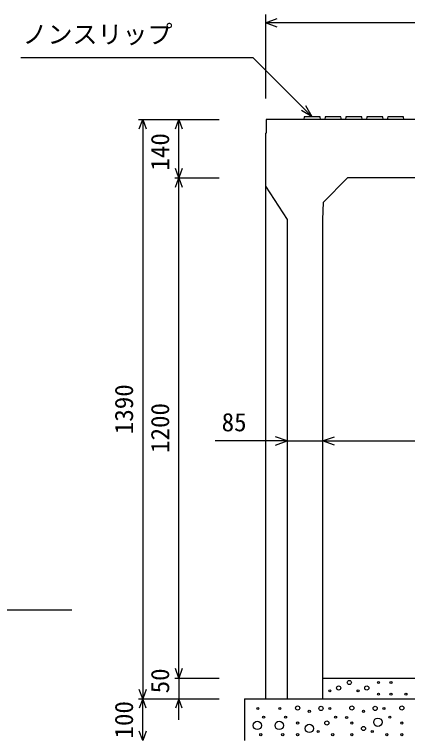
# Model space of a CAD drawing. Units: millimetres, scale not verified. Extents: x -16800 to 16800, y -5940 to 5940.
# Drawn here: x 2842 to 3785, y -1709 to 25 of the extents above; entities that cross this region are included whole.
import ezdxf
from ezdxf.enums import TextEntityAlignment as Align

# ---------------------------------------------------------------- set-up
doc = ezdxf.new("R2010")
doc.units = ezdxf.units.MM
doc.header["$LTSCALE"] = 20
for name, color, linetype, lineweight in [('0-0_DIM', 7, 'Continuous', 25), ('0-2_HATCH', 6, 'Continuous', 25), ('0-5_OUTLINE', 3, 'Continuous', 25)]:
    doc.layers.add(name, color=color, linetype=linetype, lineweight=lineweight)
doc.styles.add('ＭＳ ゴシック', font='')
doc.styles.get('ＭＳ ゴシック').set_extended_font_data('MS Gothic')

msp = doc.modelspace()

# ---------------------------------------------------------------- linework, layer by layer
at = {"layer": '0-0_DIM'}
for p, q in [((3444.28, 25.08), (3444.28, -176.66)), ((4319.28, 5.08), (3444.28, 5.08)), ((2857.68, -77.95), (3414.57, -77.95)), ((3556.78, -220.16), (3414.57, -77.95)), ((3556.78, -220.16), (3530.8, -205.16)), ((3556.78, -220.16), (3541.78, -194.18)), ((3140.08, -226.66), (3333.41, -226.66)), ((3150.08, -226.66), (3150.08, -1616.66)), ((3236.75, -366.66), (3236.75, -226.66)), ((3226.75, -366.66), (3333.41, -366.66)), ((3236.75, -1566.66), (3236.75, -366.66)), ((3496.78, -998.02), (3323.71, -998.02)), ((3496.78, -998.02), (3581.78, -998.02)), ((3581.78, -998.02), (4181.78, -998.02)), ((2332.94, -1403.01), (2979.81, -1403.01)), ((3226.75, -1566.66), (3333.41, -1566.66)), ((3236.75, -1566.66), (3236.75, -1616.66)), ((3140.08, -1616.66), (3333.41, -1616.66)), ((3150.08, -1716.66), (3150.08, -1616.66)), ((3236.75, -1666.66), (3236.75, -1616.66))]:
    msp.add_line(p, q, dxfattribs=at)
for points in [[(3472.51, -5.18), (3444.32, 5.08), (3472.51, 15.34)], [(3141.87, -249.21), (3150.08, -226.66), (3158.29, -249.21)], [(3228.54, -249.21), (3236.75, -226.66), (3244.96, -249.21)], [(3244.96, -344.11), (3236.75, -366.66), (3228.54, -344.11)], [(3228.54, -389.21), (3236.75, -366.66), (3244.96, -389.21)], [(3468.59, -1008.28), (3496.78, -998.02), (3468.59, -987.76)], [(3609.97, -1008.28), (3581.78, -998.02), (3609.97, -987.76)], [(3244.96, -1544.11), (3236.75, -1566.66), (3228.54, -1544.11)], [(3158.29, -1594.11), (3150.08, -1616.66), (3141.87, -1594.11)], [(3158.29, -1639.21), (3150.08, -1616.66), (3141.87, -1639.21)], [(3244.96, -1639.21), (3236.75, -1616.66), (3228.54, -1639.21)], [(3158.29, -1694.11), (3150.08, -1716.66), (3141.87, -1694.11)]]:
    msp.add_lwpolyline(points, dxfattribs=at)
at = {"layer": '0-2_HATCH'}
for p, q in [((3576.78, -226.66), (3575.78, -220.16)), ((3626.78, -226.66), (3625.78, -220.16)), ((3676.78, -226.66), (3675.78, -220.16)), ((3726.78, -226.66), (3725.78, -220.16)), ((3776.78, -226.66), (3775.78, -220.16))]:
    msp.add_line(p, q, dxfattribs=at)
for points in [[(3575.78, -220.16), (3537.78, -220.16), (3536.78, -226.66)], [(3625.78, -220.16), (3587.78, -220.16), (3586.78, -226.66)], [(3675.78, -220.16), (3637.78, -220.16), (3636.78, -226.66)], [(3725.78, -220.16), (3687.78, -220.16), (3686.78, -226.66)], [(3775.78, -220.16), (3737.78, -220.16), (3736.78, -226.66)]]:
    msp.add_lwpolyline(points, dxfattribs=at)
for centre, radius in [((3645.66, -1577.35), 5), ((3715.75, -1577.35), 2.5), ((3745.75, -1577.35), 2.5), ((3599.15, -1597.48), 2.5), ((3620.17, -1590.48), 5), ((3666.69, -1597.48), 2.5), ((3687.71, -1590.48), 5), ((3715.75, -1605.36), 2.5), ((3745.75, -1605.36), 2.5), ((3781.64, -1605.36), 2.5), ((3426.18, -1639.48), 2.5), ((3478.86, -1639.48), 2.5), ((3521.75, -1638.61), 5), ((3549.79, -1646.49), 2.5), ((3577.82, -1639.48), 5), ((3598.86, -1639.48), 2.5), ((3651.75, -1638.61), 5), ((3679.79, -1646.49), 2.5), ((3707.82, -1639.48), 5), ((3728.86, -1639.48), 2.5), ((3771.75, -1638.61), 5), ((3440.2, -1660.49), 2.5), ((3492.87, -1660.49), 2.5), ((3612.87, -1660.49), 2.5), ((3639.33, -1661.4), 2.5), ((3714.36, -1672.5), 10), ((3742.87, -1660.49), 2.5), ((3425.02, -1680.19), 10), ((3477.69, -1680.19), 10), ((3521.75, -1674.5), 2.5), ((3549.79, -1687.63), 10), ((3591.84, -1674.5), 5), ((3651.75, -1674.5), 2.5), ((3771.75, -1674.5), 2.5), ((3570.82, -1694.64), 2.5), ((3679.79, -1687.63), 5), ((3700.82, -1694.64), 2.5), ((3433.19, -1702.51), 2.5), ((3485.86, -1702.51), 2.5), ((3521.75, -1702.51), 2.5), ((3605.86, -1702.51), 2.5), ((3651.75, -1702.51), 2.5), ((3735.86, -1702.51), 2.5), ((3771.75, -1702.51), 2.5)]:
    msp.add_circle(centre, radius, dxfattribs=at)
at = {"layer": '0-5_OUTLINE'}
for p, q in [((3881.78, -226.66), (3446.28, -226.66)), ((3446.28, -226.66), (3446.28, -259.66)), ((3444.28, -259.66), (3446.28, -259.66)), ((3444.28, -259.66), (3444.28, -1616.66)), ((4121.78, -366.66), (3641.78, -366.66)), ((3444.28, -386.66), (3496.78, -466.66)), ((3496.78, -466.66), (3496.78, -1616.66)), ((3581.78, -466.66), (3581.78, -1616.66)), ((3581.78, -1566.66), (4181.78, -1566.66)), ((3394.28, -1616.66), (3394.28, -1716.66)), ((3394.28, -1616.66), (4369.28, -1616.66)), ((3444.28, -1616.66), (3581.78, -1616.66))]:
    msp.add_line(p, q, dxfattribs=at)
msp.add_lwpolyline([(3641.78, -366.66), (3582.81, -425.64), (3581.78, -466.66)], dxfattribs=at)

# ---------------------------------------------------------------- texts
at = {"layer": '0-0_DIM', "style": 'ＭＳ ゴシック'}
for s, p in [('ノンスリップ', (2861.53, -57.77)), ('85', (3339.43, -988.02))]:
    msp.add_text(s, height=43.99, dxfattribs=at).set_placement(p, align=Align.BOTTOM_LEFT)
for s, p in [('140', (3226.75, -349.41)), ('1390', (3140.08, -981.66)), ('1200', (3226.75, -1026.66)), ('50', (3226.75, -1603.33)), ('100', (3140.08, -1711.66))]:
    msp.add_text(s, height=43.99, rotation=90, dxfattribs=at).set_placement(p, align=Align.BOTTOM_LEFT)

doc.saveas('drawing.dxf')
